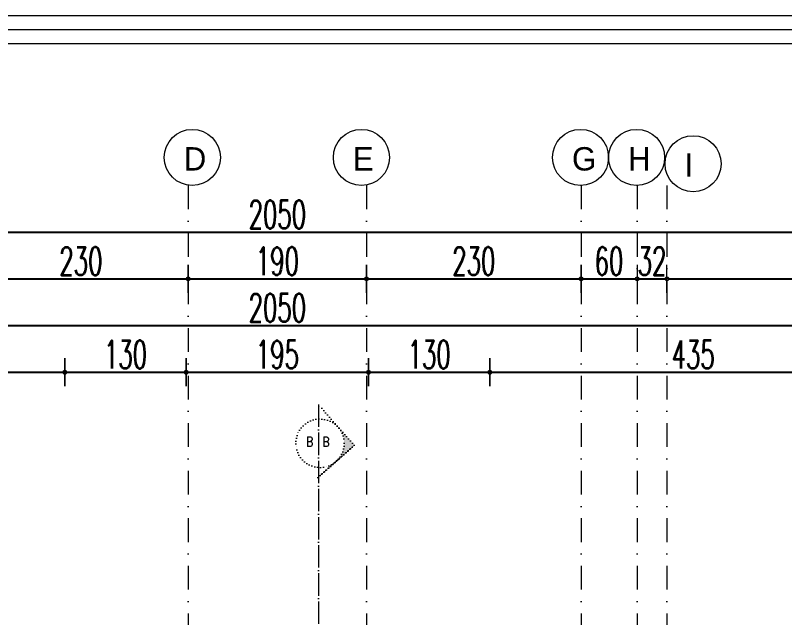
# Model space of a CAD drawing. Header units: millimetres. Extents: x -16104 to 67872, y -88009 to 12107.
# Drawn here: x 8134 to 8957, y 11462 to 12107 of the extents above; entities that cross this region are included whole.
import ezdxf
from ezdxf.enums import TextEntityAlignment as Align

# ---------------------------------------------------------------- set-up
doc = ezdxf.new("R2010")
doc.units = ezdxf.units.MM
for name, pattern in [('ACAD_ISO04W100', [30, 24, -3, 0, -3]), ('ACAD_ISO07W100', [3, 0, -3]), ('DASHDOTX2', [50.8, 25.4, -12.7, 0, -12.7])]:
    doc.linetypes.add(name, pattern=pattern)
doc.layers.get('0').update_dxf_attribs({"color": 241})
for name, color, linetype, lineweight in [('AKS', 1, 'ACAD_ISO07W100', 5), ('akslar', 144, 'Continuous', 20), ('c05', 32, 'Continuous', 13), ('OLCU', 54, 'Continuous', 13)]:
    doc.layers.add(name, color=color, linetype=linetype, lineweight=lineweight)
doc.styles.add('DIM', font='Txttw.shx', dxfattribs={"width": 0.6})
doc.styles.add('DIMENSIONS', font='simplex', dxfattribs={"width": 0.8})
doc.dimstyles.new('50', dxfattribs={"dimscale": 0, "dimtxt": 30, "dimasz": 1, "dimexe": 0, "dimexo": 2, "dimgap": 4, "dimtad": 1, "dimdec": 0, "dimzin": 0, "dimdsep": 46, "dimtxsty": 'DIM', "dimblk1": 'DOT', "dimblk2": 'DOT', "dimsah": 1, "dimcen": 1.5, "dimdle": 3, "dimse1": 1, "dimse2": 1, "dimclrd": 256, "dimclre": 9, "dimclrt": 256, "dimadec": 0, "dimazin": 0, "dimtfac": 0.24, "dimtdec": 0, "dimtix": 1, "dimtmove": 2, "dimatfit": 3, "dimldrblk": 'DOT', "dimfxl": 0, "dimtolj": 1, "dimtzin": 15, "dimarcsym": 0})

# ---------------------------------------------------------------- blocks, each defined once
blk = doc.blocks.new('DOT')
for p, q in [((0, 15), (0, -15)), ((-2, 0), (0, 0)), ((2, 0), (0, 0))]:
    blk.add_line(p, q)
blk.add_circle((0, 0), 2)
blk = doc.blocks.new('*D3781')
at = {"layer": 'Defpoints', "color": 0, "transparency": 16777216}
for p in [(8187.1, 11725.04), (7752.1, 11675.04), (8187.1, 11675.04)]:
    blk.add_point(p, dxfattribs=at)
at = {"layer": 'OLCU', "lineweight": -2, "transparency": 16777216}
blk.add_line((7753.1, 11725.04), (8186.1, 11725.04), dxfattribs=at)
at = {"layer": 'OLCU', "lineweight": -2, "transparency": 16777216, "rotation": 180}
blk.add_blockref('DOT', (7752.1, 11725.04), dxfattribs=at)
at = {"layer": 'OLCU', "lineweight": -2, "transparency": 16777216}
blk.add_blockref('DOT', (8187.1, 11725.04), dxfattribs=at)
at = {"layer": 'OLCU', "transparency": 16777216, "insert": (7969.6, 11744.04), "char_height": 30, "attachment_point": 5, "style": 'DIM'}
blk.add_mtext('\\A1;435', dxfattribs=at)
blk = doc.blocks.new('*D3782')
at = {"layer": 'Defpoints', "color": 0, "transparency": 16777216}
for p in [(8317.1, 11725.04), (8187.1, 11675.04), (8317.1, 11675.04)]:
    blk.add_point(p, dxfattribs=at)
at = {"layer": 'OLCU', "lineweight": -2, "transparency": 16777216}
blk.add_line((8188.1, 11725.04), (8316.1, 11725.04), dxfattribs=at)
at = {"layer": 'OLCU', "lineweight": -2, "transparency": 16777216, "rotation": 180}
blk.add_blockref('DOT', (8187.1, 11725.04), dxfattribs=at)
at = {"layer": 'OLCU', "lineweight": -2, "transparency": 16777216}
blk.add_blockref('DOT', (8317.1, 11725.04), dxfattribs=at)
at = {"layer": 'OLCU', "transparency": 16777216, "insert": (8252.1, 11744.04), "char_height": 30, "attachment_point": 5, "style": 'DIM'}
blk.add_mtext('\\A1;130', dxfattribs=at)
blk = doc.blocks.new('*D3783')
at = {"layer": 'Defpoints', "color": 0, "transparency": 16777216}
for p in [(8512.1, 11725.04), (8317.1, 11675.04), (8512.1, 11675.04)]:
    blk.add_point(p, dxfattribs=at)
at = {"layer": 'OLCU', "lineweight": -2, "transparency": 16777216}
blk.add_line((8318.1, 11725.04), (8511.1, 11725.04), dxfattribs=at)
at = {"layer": 'OLCU', "lineweight": -2, "transparency": 16777216, "rotation": 180}
blk.add_blockref('DOT', (8317.1, 11725.04), dxfattribs=at)
at = {"layer": 'OLCU', "lineweight": -2, "transparency": 16777216}
blk.add_blockref('DOT', (8512.1, 11725.04), dxfattribs=at)
at = {"layer": 'OLCU', "transparency": 16777216, "insert": (8414.6, 11744.04), "char_height": 30, "attachment_point": 5, "style": 'DIM'}
blk.add_mtext('\\A1;195', dxfattribs=at)
blk = doc.blocks.new('*D3784')
at = {"layer": 'Defpoints', "color": 0, "transparency": 16777216}
for p in [(8642.1, 11725.04), (8512.1, 11675.04), (8642.1, 11675.04)]:
    blk.add_point(p, dxfattribs=at)
at = {"layer": 'OLCU', "lineweight": -2, "transparency": 16777216}
blk.add_line((8513.1, 11725.04), (8641.1, 11725.04), dxfattribs=at)
at = {"layer": 'OLCU', "lineweight": -2, "transparency": 16777216, "rotation": 180}
blk.add_blockref('DOT', (8512.1, 11725.04), dxfattribs=at)
at = {"layer": 'OLCU', "lineweight": -2, "transparency": 16777216}
blk.add_blockref('DOT', (8642.1, 11725.04), dxfattribs=at)
at = {"layer": 'OLCU', "transparency": 16777216, "insert": (8577.1, 11744.04), "char_height": 30, "attachment_point": 5, "style": 'DIM'}
blk.add_mtext('\\A1;130', dxfattribs=at)
blk = doc.blocks.new('*D3785')
at = {"layer": 'Defpoints', "color": 0, "transparency": 16777216}
for p in [(9077.1, 11725.04), (8642.1, 11675.04), (9077.1, 11675.04)]:
    blk.add_point(p, dxfattribs=at)
at = {"layer": 'OLCU', "lineweight": -2, "transparency": 16777216}
blk.add_line((8643.1, 11725.04), (9076.1, 11725.04), dxfattribs=at)
at = {"layer": 'OLCU', "lineweight": -2, "transparency": 16777216, "rotation": 180}
blk.add_blockref('DOT', (8642.1, 11725.04), dxfattribs=at)
at = {"layer": 'OLCU', "lineweight": -2, "transparency": 16777216}
blk.add_blockref('DOT', (9077.1, 11725.04), dxfattribs=at)
at = {"layer": 'OLCU', "transparency": 16777216, "insert": (8859.6, 11744.04), "char_height": 30, "attachment_point": 5, "style": 'DIM'}
blk.add_mtext('\\A1;435', dxfattribs=at)
blk = doc.blocks.new('*D3788')
at = {"layer": 'Defpoints', "color": 0, "transparency": 16777216}
for p in [(9439.6, 11775.04), (7389.6, 11740.04), (9439.6, 11740.04)]:
    blk.add_point(p, dxfattribs=at)
at = {"layer": 'OLCU', "lineweight": -2, "transparency": 16777216}
blk.add_line((7390.6, 11775.04), (9438.6, 11775.04), dxfattribs=at)
at = {"layer": 'OLCU', "lineweight": -2, "transparency": 16777216, "rotation": 180}
blk.add_blockref('DOT', (7389.6, 11775.04), dxfattribs=at)
at = {"layer": 'OLCU', "lineweight": -2, "transparency": 16777216}
blk.add_blockref('DOT', (9439.6, 11775.04), dxfattribs=at)
at = {"layer": 'OLCU', "transparency": 16777216, "insert": (8414.6, 11794.04), "char_height": 30, "attachment_point": 5, "style": 'DIM'}
blk.add_mtext('\\A1;2050', dxfattribs=at)
blk = doc.blocks.new('*D3793')
at = {"layer": 'Defpoints', "color": 0, "transparency": 16777216}
for p in [(8089.6, 11825.04), (8319.1, 11825.04), (8319.1, 11825.04)]:
    blk.add_point(p, dxfattribs=at)
at = {"layer": 'OLCU', "lineweight": -2, "transparency": 16777216}
blk.add_line((8090.6, 11825.04), (8318.1, 11825.04), dxfattribs=at)
at = {"layer": 'OLCU', "lineweight": -2, "transparency": 16777216, "rotation": 180}
blk.add_blockref('DOT', (8089.6, 11825.04), dxfattribs=at)
at = {"layer": 'OLCU', "lineweight": -2, "transparency": 16777216}
blk.add_blockref('DOT', (8319.1, 11825.04), dxfattribs=at)
at = {"layer": 'OLCU', "transparency": 16777216, "insert": (8204.35, 11844.04), "char_height": 30, "attachment_point": 5, "style": 'DIM'}
blk.add_mtext('\\A1;230', dxfattribs=at)
blk = doc.blocks.new('*D3794')
at = {"layer": 'Defpoints', "color": 0, "transparency": 16777216}
for p in [(8319.1, 11825.04), (8510.1, 11825.04), (8510.1, 11825.04)]:
    blk.add_point(p, dxfattribs=at)
at = {"layer": 'OLCU', "lineweight": -2, "transparency": 16777216}
blk.add_line((8320.1, 11825.04), (8509.1, 11825.04), dxfattribs=at)
at = {"layer": 'OLCU', "lineweight": -2, "transparency": 16777216, "rotation": 180}
blk.add_blockref('DOT', (8319.1, 11825.04), dxfattribs=at)
at = {"layer": 'OLCU', "lineweight": -2, "transparency": 16777216}
blk.add_blockref('DOT', (8510.1, 11825.04), dxfattribs=at)
at = {"layer": 'OLCU', "transparency": 16777216, "insert": (8414.6, 11844.04), "char_height": 30, "attachment_point": 5, "style": 'DIM'}
blk.add_mtext('\\A1;190', dxfattribs=at)
blk = doc.blocks.new('*D3795')
at = {"layer": 'Defpoints', "color": 0, "transparency": 16777216}
for p in [(8510.1, 11825.04), (8739.6, 11825.04), (8739.6, 11825.04)]:
    blk.add_point(p, dxfattribs=at)
at = {"layer": 'OLCU', "lineweight": -2, "transparency": 16777216}
blk.add_line((8511.1, 11825.04), (8738.6, 11825.04), dxfattribs=at)
at = {"layer": 'OLCU', "lineweight": -2, "transparency": 16777216, "rotation": 180}
blk.add_blockref('DOT', (8510.1, 11825.04), dxfattribs=at)
at = {"layer": 'OLCU', "lineweight": -2, "transparency": 16777216}
blk.add_blockref('DOT', (8739.6, 11825.04), dxfattribs=at)
at = {"layer": 'OLCU', "transparency": 16777216, "insert": (8624.85, 11844.04), "char_height": 30, "attachment_point": 5, "style": 'DIM'}
blk.add_mtext('\\A1;230', dxfattribs=at)
blk = doc.blocks.new('*D3796')
at = {"layer": 'Defpoints', "color": 0, "transparency": 16777216}
for p in [(8739.6, 11825.04), (8799.6, 11825.04), (8799.6, 11825.04)]:
    blk.add_point(p, dxfattribs=at)
at = {"layer": 'OLCU', "lineweight": -2, "transparency": 16777216}
blk.add_line((8740.6, 11825.04), (8798.6, 11825.04), dxfattribs=at)
at = {"layer": 'OLCU', "lineweight": -2, "transparency": 16777216, "rotation": 180}
blk.add_blockref('DOT', (8739.6, 11825.04), dxfattribs=at)
at = {"layer": 'OLCU', "lineweight": -2, "transparency": 16777216}
blk.add_blockref('DOT', (8799.6, 11825.04), dxfattribs=at)
at = {"layer": 'OLCU', "transparency": 16777216, "insert": (8769.6, 11844.04), "char_height": 30, "attachment_point": 5, "style": 'DIM'}
blk.add_mtext('\\A1;60', dxfattribs=at)
blk = doc.blocks.new('*D3797')
at = {"layer": 'Defpoints', "color": 0, "transparency": 16777216}
for p in [(8799.6, 11825.04), (8831.6, 11825.04), (8831.6, 11825.04)]:
    blk.add_point(p, dxfattribs=at)
at = {"layer": 'OLCU', "lineweight": -2, "transparency": 16777216}
for p, q in [((8798.6, 11825.04), (8797.6, 11825.04)), ((8799.6, 11825.04), (8831.6, 11825.04)), ((8832.6, 11825.04), (8833.6, 11825.04))]:
    blk.add_line(p, q, dxfattribs=at)
blk.add_blockref('DOT', (8799.6, 11825.04), dxfattribs=at)
at = {"layer": 'OLCU', "lineweight": -2, "transparency": 16777216, "rotation": 180}
blk.add_blockref('DOT', (8831.6, 11825.04), dxfattribs=at)
at = {"layer": 'OLCU', "transparency": 16777216, "insert": (8815.6, 11844.04), "char_height": 30, "attachment_point": 5, "style": 'DIM'}
blk.add_mtext('\\A1;32', dxfattribs=at)
blk = doc.blocks.new('*D3798')
at = {"layer": 'Defpoints', "color": 0, "transparency": 16777216}
for p in [(8831.6, 11825.04), (9269.6, 11825.04), (9269.6, 11825.04)]:
    blk.add_point(p, dxfattribs=at)
at = {"layer": 'OLCU', "lineweight": -2, "transparency": 16777216}
blk.add_line((8832.6, 11825.04), (9268.6, 11825.04), dxfattribs=at)
at = {"layer": 'OLCU', "lineweight": -2, "transparency": 16777216, "rotation": 180}
blk.add_blockref('DOT', (8831.6, 11825.04), dxfattribs=at)
at = {"layer": 'OLCU', "lineweight": -2, "transparency": 16777216}
blk.add_blockref('DOT', (9269.6, 11825.04), dxfattribs=at)
at = {"layer": 'OLCU', "transparency": 16777216, "insert": (9050.6, 11844.04), "char_height": 30, "attachment_point": 5, "style": 'DIM'}
blk.add_mtext('\\A1;438', dxfattribs=at)
blk = doc.blocks.new('*D3801')
at = {"layer": 'Defpoints', "color": 0, "transparency": 16777216}
for p in [(9439.6, 11875.04), (7389.6, 11840.04), (9439.6, 11840.04)]:
    blk.add_point(p, dxfattribs=at)
at = {"layer": 'OLCU', "lineweight": -2, "transparency": 16777216}
blk.add_line((7390.6, 11875.04), (9438.6, 11875.04), dxfattribs=at)
at = {"layer": 'OLCU', "lineweight": -2, "transparency": 16777216, "rotation": 180}
blk.add_blockref('DOT', (7389.6, 11875.04), dxfattribs=at)
at = {"layer": 'OLCU', "lineweight": -2, "transparency": 16777216}
blk.add_blockref('DOT', (9439.6, 11875.04), dxfattribs=at)
at = {"layer": 'OLCU', "transparency": 16777216, "insert": (8414.6, 11894.04), "char_height": 30, "attachment_point": 5, "style": 'DIM'}
blk.add_mtext('\\A1;2050', dxfattribs=at)

msp = doc.modelspace()

# ---------------------------------------------------------------- hatches: boundary and pattern name
at = {"layer": 'AKS'}
msp.add_hatch(color=1, dxfattribs=at).paths.add_polyline_path([(8477.44, 11629.74), (8496.89, 11646.88), (8479.75, 11666.34, -0.198912), (8486.17, 11647.56, -0.198912)])
msp.add_hatch(color=1, dxfattribs=at).paths.add_polyline_path([(8477.44, 11629.74), (8496.89, 11646.88), (8479.75, 11666.34, -0.198912), (8486.17, 11647.56, -0.198912)])

# ---------------------------------------------------------------- linework, layer by layer
at = {"layer": 'AKS', "color": 1, "linetype": 'ACAD_ISO04W100'}
msp.add_line((8458.57, 11690.54), (8458.57, 9368.1), dxfattribs=at)
at = {"layer": 'AKS', "color": 1, "linetype": 'ACAD_ISO07W100'}
msp.add_line((8496.89, 11646.88), (8458.57, 11690.54), dxfattribs=at)
at = {"layer": 'AKS', "color": 1}
for p, q in [((8457.99, 11612.6), (8496.89, 11646.88)), ((8496.89, 11646.88), (8457.99, 11612.6)), ((8457.99, 11612.6), (8496.89, 11646.88)), ((8496.89, 11646.88), (8457.99, 11612.6))]:
    msp.add_line(p, q, dxfattribs=at)
at = {"layer": 'AKS', "linetype": 'ByBlock'}
for centre in [(8323.57, 11955.04), (8504.57, 11955.04), (8739.07, 11955.04), (8799.07, 11955.04), (8859.54, 11948.32)]:
    msp.add_circle(centre, 30, dxfattribs=at)
at = {"layer": 'AKS', "color": 1, "linetype": 'ACAD_ISO07W100'}
msp.add_circle((8460.3, 11649.19), 25.93, dxfattribs=at)
at = {"layer": 'akslar', "linetype": 'DASHDOTX2'}
for p, q in [((8319.1, 11925.04), (8319.1, 9115.54)), ((8510.1, 11925.04), (8510.1, 9115.54)), ((8739.6, 11925.04), (8739.6, 9115.54)), ((8799.6, 11925.04), (8799.6, 9115.54)), ((8831.6, 11925.04), (8831.6, 9115.54))]:
    msp.add_line(p, q, dxfattribs=at)
at = {"layer": 'c05'}
for points in [[(10230.14, 8939.59), (10230.14, 8729.34), (6699.89, 8729.34), (6699.89, 12107.12), (10230.14, 12107.12), (10230.14, 10251.03)], [(10215.14, 8939.59), (10215.14, 8744.34), (6714.89, 8744.34), (6714.89, 12092.12), (10215.14, 12092.12), (10215.14, 10251.03)], [(10200.14, 8939.59), (10200.14, 8759.34), (6729.89, 8759.34), (6729.89, 12077.12), (10200.14, 12077.12), (10200.14, 10251.03)]]:
    msp.add_lwpolyline(points, dxfattribs=at)

# ---------------------------------------------------------------- texts
at = {"layer": 'AKS', "color": 1, "style": 'DIMENSIONS', "width": 0.8}
for p in [(8449.2, 11650.82), (8466.53, 11650.69)]:
    msp.add_text('B', height=10.37, rotation=359.57786, dxfattribs=at).set_placement(p, align=Align.MIDDLE)
at = {"layer": 'AKS', "char_height": 25, "width": 35.6591, "attachment_point": 1}
for s, insert in [('D', (8314.4, 11966.05)), ('E', (8495.4, 11966.05)), ('G', (8729.9, 11966.05)), ('H', (8789.9, 11966.05)), ('I', (8850.37, 11959.33))]:
    msp.add_mtext(s, dxfattribs=dict(at, insert=insert))

# ---------------------------------------------------------------- dimensions: what is measured, and where the dimension line sits
at = {"layer": 'OLCU'}
for base, p1, p2, picture, middle in [((9439.6, 11875.04), (7389.6, 11840.04), (9439.6, 11840.04), '*D3801', (8414.6, 11894.04)), ((8799.6, 11825.04), (8739.6, 11825.04), (8799.6, 11825.04), '*D3796', (8769.6, 11844.04)), ((8831.6, 11825.04), (8799.6, 11825.04), (8831.6, 11825.04), '*D3797', (8815.6, 11844.04)), ((9269.6, 11825.04), (8831.6, 11825.04), (9269.6, 11825.04), '*D3798', (9050.6, 11844.04)), ((9439.6, 11775.04), (7389.6, 11740.04), (9439.6, 11740.04), '*D3788', (8414.6, 11794.04)), ((8187.1, 11725.04), (7752.1, 11675.04), (8187.1, 11675.04), '*D3781', (7969.6, 11744.04)), ((8317.1, 11725.04), (8187.1, 11675.04), (8317.1, 11675.04), '*D3782', (8252.1, 11744.04)), ((8512.1, 11725.04), (8317.1, 11675.04), (8512.1, 11675.04), '*D3783', (8414.6, 11744.04)), ((8642.1, 11725.04), (8512.1, 11675.04), (8642.1, 11675.04), '*D3784', (8577.1, 11744.04)), ((9077.1, 11725.04), (8642.1, 11675.04), (9077.1, 11675.04), '*D3785', (8859.6, 11744.04))]:
    dim = msp.add_linear_dim(base=base, p1=p1, p2=p2, dimstyle='50', override={"dimscale": 1}, dxfattribs=at)
    dim.commit()
    dim.dimension.update_dxf_attribs({"geometry": picture, "text_midpoint": middle})
for base, p1, p2, text, picture, middle in [((8319.1, 11825.04), (8089.6, 11825.04), (8319.1, 11825.04), '230', '*D3793', (8204.35, 11844.04)), ((8510.1, 11825.04), (8319.1, 11825.04), (8510.1, 11825.04), '190', '*D3794', (8414.6, 11844.04)), ((8739.6, 11825.04), (8510.1, 11825.04), (8739.6, 11825.04), '230', '*D3795', (8624.85, 11844.04))]:
    dim = msp.add_linear_dim(base=base, p1=p1, p2=p2, text=text, dimstyle='50', override={"dimscale": 1}, dxfattribs=at)
    dim.commit()
    dim.dimension.update_dxf_attribs({"geometry": picture, "text_midpoint": middle})

doc.saveas('drawing.dxf')
